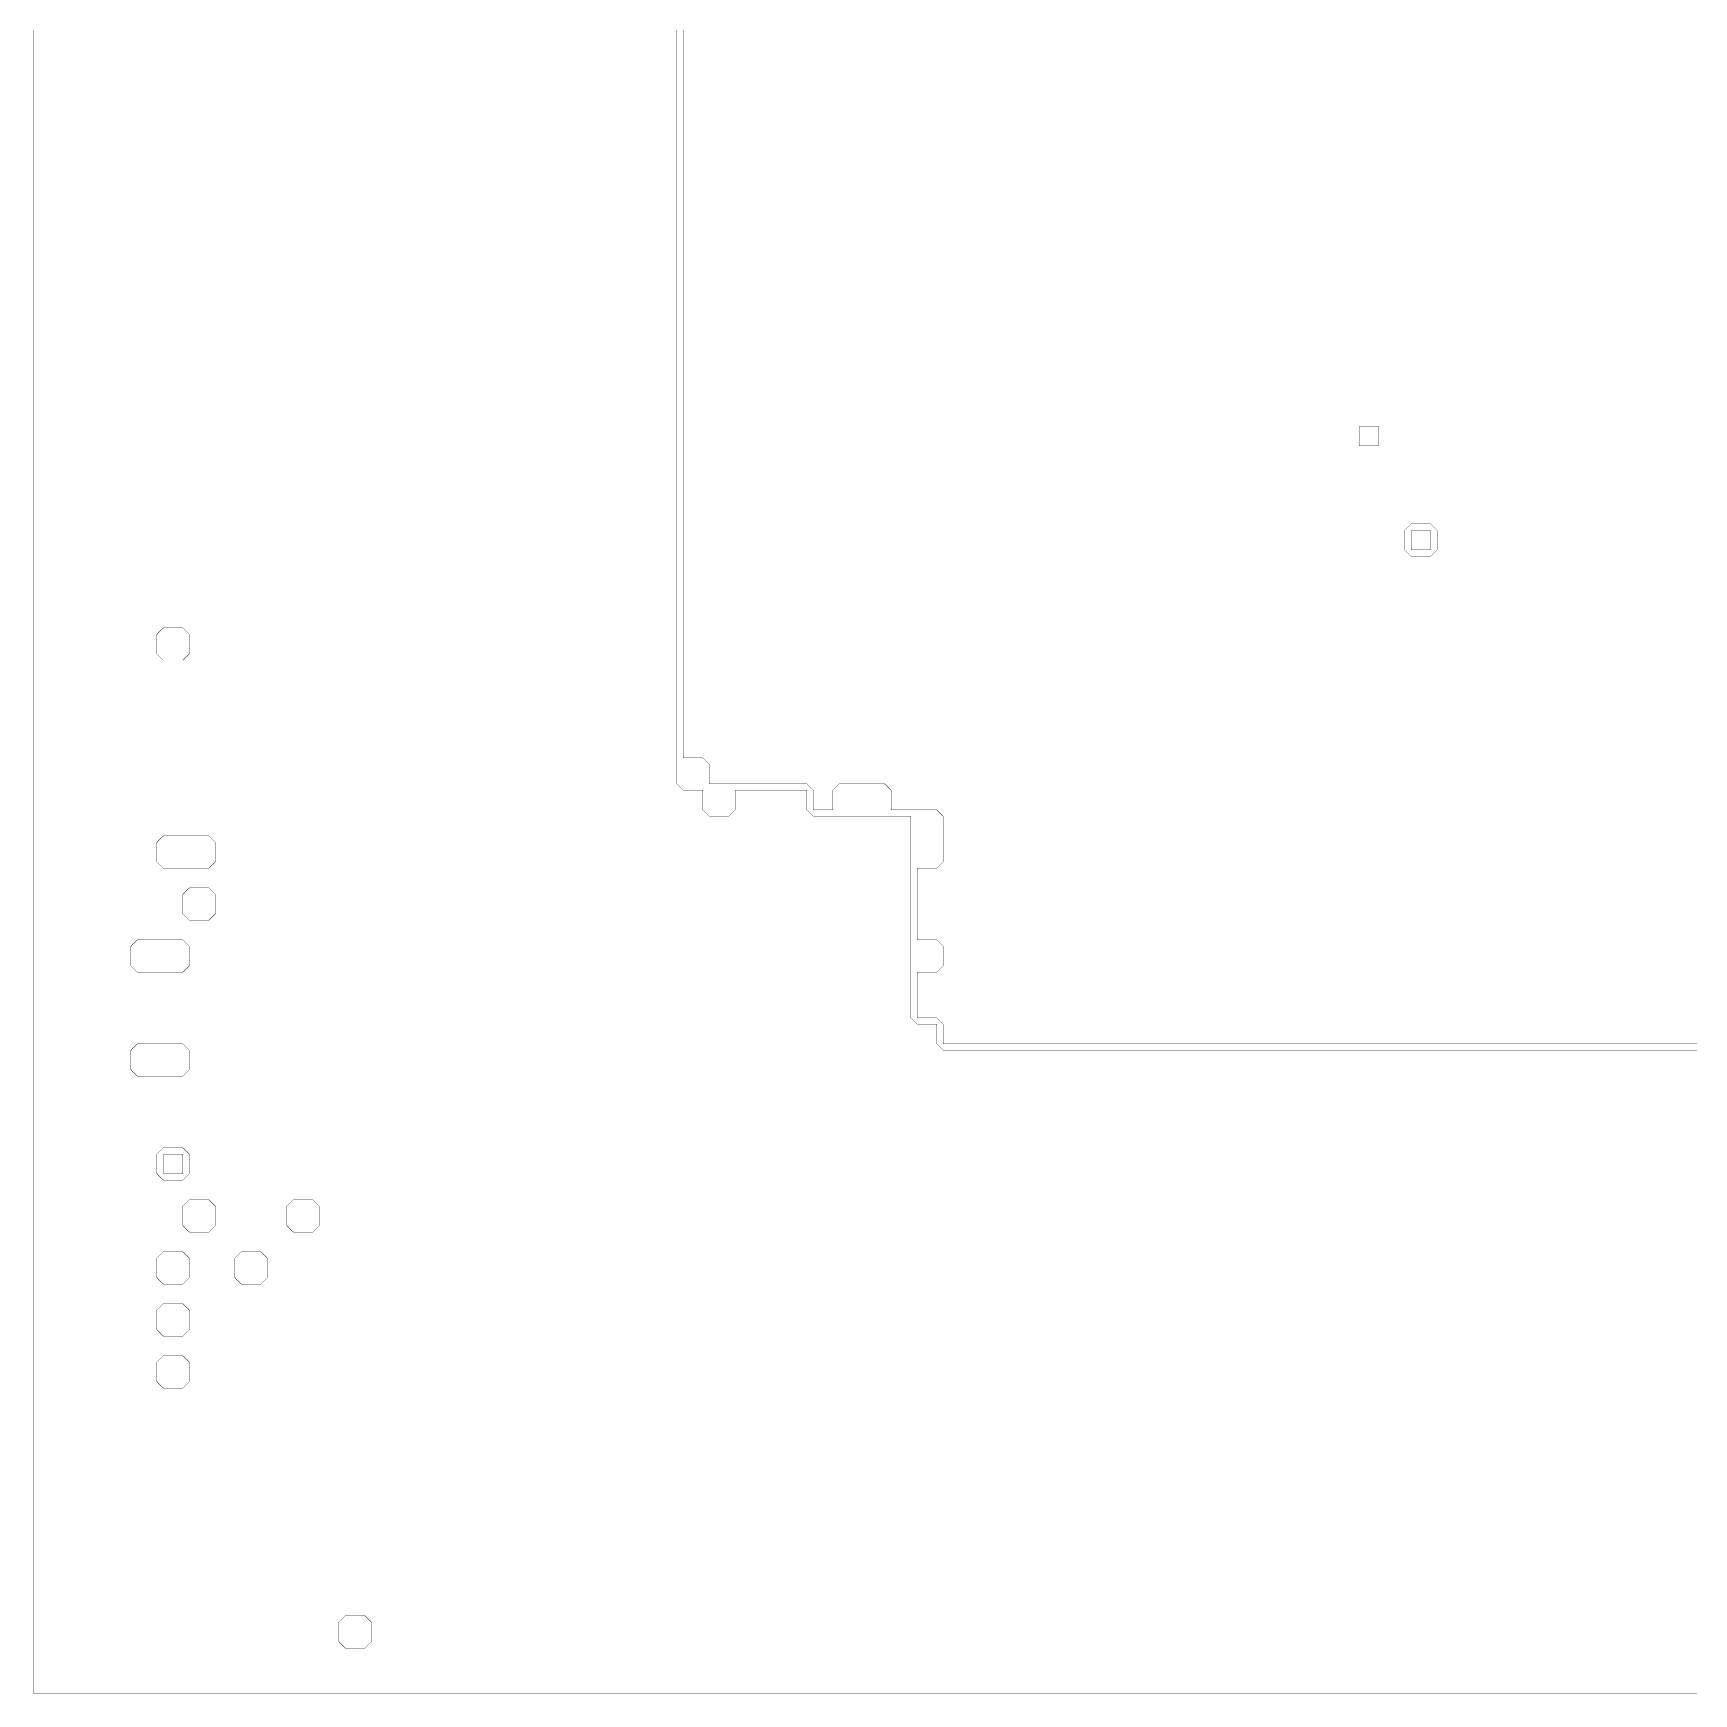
# Model space of a CAD drawing. Header units: metres. Extents: x 0 to 4990, y -4990 to 0.
# Drawn here: x 0 to 2495, y -4990 to -2495 of the extents above; entities that cross this region are included whole.
import ezdxf

# ---------------------------------------------------------------- set-up
doc = ezdxf.new("R2010")
doc.units = ezdxf.units.M
doc.layers.add('conductor', color=1, linetype='Continuous')
doc.layers.add('substrate', color=5, linetype='Continuous')

msp = doc.modelspace()

# ---------------------------------------------------------------- linework, layer by layer
at = {"layer": 'conductor', "const_width": 0.5}
msp.add_lwpolyline([(976.5625, -2490.234375), (976.5625, -2500), (976.5625, -2509.765625), (976.5625, -2519.53125), (976.5625, -2529.296875), (976.5625, -2539.0625), (976.5625, -2548.828125), (976.5625, -2558.59375), (976.5625, -2568.359375), (976.5625, -2578.125), (976.5625, -2587.890625), (976.5625, -2597.65625), (976.5625, -2607.421875), (976.5625, -2617.1875), (976.5625, -2626.953125), (976.5625, -2636.71875), (976.5625, -2646.484375), (976.5625, -2656.25), (976.5625, -2666.015625), (976.5625, -2675.78125), (976.5625, -2685.546875), (976.5625, -2695.3125), (976.5625, -2705.078125), (976.5625, -2714.84375), (976.5625, -2724.609375), (976.5625, -2734.375), (976.5625, -2744.140625), (976.5625, -2753.90625), (976.5625, -2763.671875), (976.5625, -2773.4375), (976.5625, -2783.203125), (976.5625, -2792.96875), (976.5625, -2802.734375), (976.5625, -2812.5), (976.5625, -2822.265625), (976.5625, -2832.03125), (976.5625, -2841.796875), (976.5625, -2851.5625), (976.5625, -2861.328125), (976.5625, -2871.09375), (976.5625, -2880.859375), (976.5625, -2890.625), (976.5625, -2900.390625), (976.5625, -2910.15625), (976.5625, -2919.921875), (976.5625, -2929.6875), (976.5625, -2939.453125), (976.5625, -2949.21875), (976.5625, -2958.984375), (976.5625, -2968.75), (976.5625, -2978.515625), (976.5625, -2988.28125), (976.5625, -2998.046875), (976.5625, -3007.8125), (976.5625, -3017.578125), (976.5625, -3027.34375), (976.5625, -3037.109375), (976.5625, -3046.875), (976.5625, -3056.640625), (976.5625, -3066.40625), (976.5625, -3076.171875), (976.5625, -3085.9375), (976.5625, -3095.703125), (976.5625, -3105.46875), (976.5625, -3115.234375), (976.5625, -3125), (976.5625, -3134.765625), (976.5625, -3144.53125), (976.5625, -3154.296875), (976.5625, -3164.0625), (976.5625, -3173.828125), (976.5625, -3183.59375), (976.5625, -3193.359375), (976.5625, -3203.125), (976.5625, -3212.890625), (976.5625, -3222.65625), (976.5625, -3232.421875), (976.5625, -3242.1875), (976.5625, -3251.953125), (976.5625, -3261.71875), (976.5625, -3271.484375), (976.5625, -3281.25), (976.5625, -3291.015625), (976.5625, -3300.78125), (976.5625, -3310.546875), (976.5625, -3320.3125), (976.5625, -3330.078125), (976.5625, -3339.84375), (976.5625, -3349.609375), (976.5625, -3359.375), (976.5625, -3369.140625), (976.5625, -3378.90625), (976.5625, -3388.671875), (976.5625, -3398.4375), (976.5625, -3408.203125), (976.5625, -3417.96875), (976.5625, -3427.734375), (976.5625, -3437.5), (976.5625, -3447.265625), (976.5625, -3457.03125), (976.5625, -3466.796875), (976.5625, -3476.5625), (976.5625, -3486.328125), (976.5625, -3496.09375), (976.5625, -3505.859375), (976.5625, -3515.625), (976.5625, -3525.390625), (976.5625, -3535.15625), (976.5625, -3544.921875), (976.5625, -3554.6875), (976.5625, -3564.453125), (976.5625, -3574.21875), (976.5625, -3583.984375), (986.328125, -3583.984375), (996.09375, -3583.984375), (1005.859375, -3583.984375), (1015.625, -3593.75), (1015.625, -3603.515625), (1015.625, -3613.28125), (1015.625, -3623.046875), (1025.390625, -3623.046875), (1035.15625, -3623.046875), (1044.921875, -3623.046875), (1054.6875, -3623.046875), (1064.453125, -3623.046875), (1074.21875, -3623.046875), (1083.984375, -3623.046875), (1093.75, -3623.046875), (1103.515625, -3623.046875), (1113.28125, -3623.046875), (1123.046875, -3623.046875), (1132.8125, -3623.046875), (1142.578125, -3623.046875), (1152.34375, -3623.046875), (1162.109375, -3623.046875), (1171.875, -3632.8125), (1171.875, -3642.578125), (1171.875, -3652.34375), (1171.875, -3662.109375), (1181.640625, -3662.109375), (1191.40625, -3662.109375), (1201.171875, -3662.109375), (1201.171875, -3652.34375), (1201.171875, -3642.578125), (1201.171875, -3632.8125), (1210.9375, -3623.046875), (1220.703125, -3623.046875), (1230.46875, -3623.046875), (1240.234375, -3623.046875), (1250, -3623.046875), (1259.765625, -3623.046875), (1269.53125, -3623.046875), (1279.296875, -3623.046875), (1289.0625, -3632.8125), (1289.0625, -3642.578125), (1289.0625, -3652.34375), (1289.0625, -3662.109375), (1298.828125, -3662.109375), (1308.59375, -3662.109375), (1318.359375, -3662.109375), (1328.125, -3662.109375), (1337.890625, -3662.109375), (1347.65625, -3662.109375), (1357.421875, -3662.109375), (1367.1875, -3671.875), (1367.1875, -3681.640625), (1367.1875, -3691.40625), (1367.1875, -3701.171875), (1367.1875, -3710.9375), (1367.1875, -3720.703125), (1367.1875, -3730.46875), (1367.1875, -3740.234375), (1357.421875, -3750), (1347.65625, -3750), (1337.890625, -3750), (1328.125, -3750), (1328.125, -3759.765625), (1328.125, -3769.53125), (1328.125, -3779.296875), (1328.125, -3789.0625), (1328.125, -3798.828125), (1328.125, -3808.59375), (1328.125, -3818.359375), (1328.125, -3828.125), (1328.125, -3837.890625), (1328.125, -3847.65625), (1328.125, -3857.421875), (1337.890625, -3857.421875), (1347.65625, -3857.421875), (1357.421875, -3857.421875), (1367.1875, -3867.1875), (1367.1875, -3876.953125), (1367.1875, -3886.71875), (1367.1875, -3896.484375), (1357.421875, -3906.25), (1347.65625, -3906.25), (1337.890625, -3906.25), (1328.125, -3906.25), (1328.125, -3916.015625), (1328.125, -3925.78125), (1328.125, -3935.546875), (1328.125, -3945.3125), (1328.125, -3955.078125), (1328.125, -3964.84375), (1328.125, -3974.609375), (1337.890625, -3974.609375), (1347.65625, -3974.609375), (1357.421875, -3974.609375), (1367.1875, -3984.375), (1367.1875, -3994.140625), (1367.1875, -4003.90625), (1367.1875, -4013.671875), (1376.953125, -4013.671875), (1386.71875, -4013.671875), (1396.484375, -4013.671875), (1406.25, -4013.671875), (1416.015625, -4013.671875), (1425.78125, -4013.671875), (1435.546875, -4013.671875), (1445.3125, -4013.671875), (1455.078125, -4013.671875), (1464.84375, -4013.671875), (1474.609375, -4013.671875), (1484.375, -4013.671875), (1494.140625, -4013.671875), (1503.90625, -4013.671875), (1513.671875, -4013.671875), (1523.4375, -4013.671875), (1533.203125, -4013.671875), (1542.96875, -4013.671875), (1552.734375, -4013.671875), (1562.5, -4013.671875), (1572.265625, -4013.671875), (1582.03125, -4013.671875), (1591.796875, -4013.671875), (1601.5625, -4013.671875), (1611.328125, -4013.671875), (1621.09375, -4013.671875), (1630.859375, -4013.671875), (1640.625, -4013.671875), (1650.390625, -4013.671875), (1660.15625, -4013.671875), (1669.921875, -4013.671875), (1679.6875, -4013.671875), (1689.453125, -4013.671875), (1699.21875, -4013.671875), (1708.984375, -4013.671875), (1718.75, -4013.671875), (1728.515625, -4013.671875), (1738.28125, -4013.671875), (1748.046875, -4013.671875), (1757.8125, -4013.671875), (1767.578125, -4013.671875), (1777.34375, -4013.671875), (1787.109375, -4013.671875), (1796.875, -4013.671875), (1806.640625, -4013.671875), (1816.40625, -4013.671875), (1826.171875, -4013.671875), (1835.9375, -4013.671875), (1845.703125, -4013.671875), (1855.46875, -4013.671875), (1865.234375, -4013.671875), (1875, -4013.671875), (1884.765625, -4013.671875), (1894.53125, -4013.671875), (1904.296875, -4013.671875), (1914.0625, -4013.671875), (1923.828125, -4013.671875), (1933.59375, -4013.671875), (1943.359375, -4013.671875), (1953.125, -4013.671875), (1962.890625, -4013.671875), (1972.65625, -4013.671875), (1982.421875, -4013.671875), (1992.1875, -4013.671875), (2001.953125, -4013.671875), (2011.71875, -4013.671875), (2021.484375, -4013.671875), (2031.25, -4013.671875), (2041.015625, -4013.671875), (2050.78125, -4013.671875), (2060.546875, -4013.671875), (2070.3125, -4013.671875), (2080.078125, -4013.671875), (2089.84375, -4013.671875), (2099.609375, -4013.671875), (2109.375, -4013.671875), (2119.140625, -4013.671875), (2128.90625, -4013.671875), (2138.671875, -4013.671875), (2148.4375, -4013.671875), (2158.203125, -4013.671875), (2167.96875, -4013.671875), (2177.734375, -4013.671875), (2187.5, -4013.671875), (2197.265625, -4013.671875), (2207.03125, -4013.671875), (2216.796875, -4013.671875), (2226.5625, -4013.671875), (2236.328125, -4013.671875), (2246.09375, -4013.671875), (2255.859375, -4013.671875), (2265.625, -4013.671875), (2275.390625, -4013.671875), (2285.15625, -4013.671875), (2294.921875, -4013.671875), (2304.6875, -4013.671875), (2314.453125, -4013.671875), (2324.21875, -4013.671875), (2333.984375, -4013.671875), (2343.75, -4013.671875), (2353.515625, -4013.671875), (2363.28125, -4013.671875), (2373.046875, -4013.671875), (2382.8125, -4013.671875), (2392.578125, -4013.671875), (2402.34375, -4013.671875), (2412.109375, -4013.671875), (2421.875, -4013.671875), (2431.640625, -4013.671875), (2441.40625, -4013.671875), (2451.171875, -4013.671875), (2460.9375, -4013.671875), (2470.703125, -4013.671875), (2480.46875, -4013.671875), (2490.234375, -4013.671875), (2500, -4013.671875)], dxfattribs=at)
for points in [[(2060.546875, -3242.1875), (2070.3125, -3232.421875), (2080.078125, -3232.421875), (2089.84375, -3232.421875), (2099.609375, -3232.421875), (2109.375, -3242.1875), (2109.375, -3251.953125), (2109.375, -3261.71875), (2109.375, -3271.484375), (2099.609375, -3281.25), (2089.84375, -3281.25), (2080.078125, -3281.25), (2070.3125, -3281.25), (2060.546875, -3271.484375), (2060.546875, -3261.71875), (2060.546875, -3251.953125)], [(195.3125, -4179.6875), (195.3125, -4189.453125), (195.3125, -4199.21875), (195.3125, -4208.984375), (205.078125, -4208.984375), (214.84375, -4208.984375), (224.609375, -4208.984375), (224.609375, -4199.21875), (224.609375, -4189.453125), (224.609375, -4179.6875), (214.84375, -4179.6875), (205.078125, -4179.6875)]]:
    msp.add_lwpolyline(points, close=True, dxfattribs=at)
at = {"layer": 'substrate', "const_width": 0.5}
for points in [[(0, -2490.234375), (0, -2500), (0, -2509.765625), (0, -2519.53125), (0, -2529.296875), (0, -2539.0625), (0, -2548.828125), (0, -2558.59375), (0, -2568.359375), (0, -2578.125), (0, -2587.890625), (0, -2597.65625), (0, -2607.421875), (0, -2617.1875), (0, -2626.953125), (0, -2636.71875), (0, -2646.484375), (0, -2656.25), (0, -2666.015625), (0, -2675.78125), (0, -2685.546875), (0, -2695.3125), (0, -2705.078125), (0, -2714.84375), (0, -2724.609375), (0, -2734.375), (0, -2744.140625), (0, -2753.90625), (0, -2763.671875), (0, -2773.4375), (0, -2783.203125), (0, -2792.96875), (0, -2802.734375), (0, -2812.5), (0, -2822.265625), (0, -2832.03125), (0, -2841.796875), (0, -2851.5625), (0, -2861.328125), (0, -2871.09375), (0, -2880.859375), (0, -2890.625), (0, -2900.390625), (0, -2910.15625), (0, -2919.921875), (0, -2929.6875), (0, -2939.453125), (0, -2949.21875), (0, -2958.984375), (0, -2968.75), (0, -2978.515625), (0, -2988.28125), (0, -2998.046875), (0, -3007.8125), (0, -3017.578125), (0, -3027.34375), (0, -3037.109375), (0, -3046.875), (0, -3056.640625), (0, -3066.40625), (0, -3076.171875), (0, -3085.9375), (0, -3095.703125), (0, -3105.46875), (0, -3115.234375), (0, -3125), (0, -3134.765625), (0, -3144.53125), (0, -3154.296875), (0, -3164.0625), (0, -3173.828125), (0, -3183.59375), (0, -3193.359375), (0, -3203.125), (0, -3212.890625), (0, -3222.65625), (0, -3232.421875), (0, -3242.1875), (0, -3251.953125), (0, -3261.71875), (0, -3271.484375), (0, -3281.25), (0, -3291.015625), (0, -3300.78125), (0, -3310.546875), (0, -3320.3125), (0, -3330.078125), (0, -3339.84375), (0, -3349.609375), (0, -3359.375), (0, -3369.140625), (0, -3378.90625), (0, -3388.671875), (0, -3398.4375), (0, -3408.203125), (0, -3417.96875), (0, -3427.734375), (0, -3437.5), (0, -3447.265625), (0, -3457.03125), (0, -3466.796875), (0, -3476.5625), (0, -3486.328125), (0, -3496.09375), (0, -3505.859375), (0, -3515.625), (0, -3525.390625), (0, -3535.15625), (0, -3544.921875), (0, -3554.6875), (0, -3564.453125), (0, -3574.21875), (0, -3583.984375), (0, -3593.75), (0, -3603.515625), (0, -3613.28125), (0, -3623.046875), (0, -3632.8125), (0, -3642.578125), (0, -3652.34375), (0, -3662.109375), (0, -3671.875), (0, -3681.640625), (0, -3691.40625), (0, -3701.171875), (0, -3710.9375), (0, -3720.703125), (0, -3730.46875), (0, -3740.234375), (0, -3750), (0, -3759.765625), (0, -3769.53125), (0, -3779.296875), (0, -3789.0625), (0, -3798.828125), (0, -3808.59375), (0, -3818.359375), (0, -3828.125), (0, -3837.890625), (0, -3847.65625), (0, -3857.421875), (0, -3867.1875), (0, -3876.953125), (0, -3886.71875), (0, -3896.484375), (0, -3906.25), (0, -3916.015625), (0, -3925.78125), (0, -3935.546875), (0, -3945.3125), (0, -3955.078125), (0, -3964.84375), (0, -3974.609375), (0, -3984.375), (0, -3994.140625), (0, -4003.90625), (0, -4013.671875), (0, -4023.4375), (0, -4033.203125), (0, -4042.96875), (0, -4052.734375), (0, -4062.5), (0, -4072.265625), (0, -4082.03125), (0, -4091.796875), (0, -4101.5625), (0, -4111.328125), (0, -4121.09375), (0, -4130.859375), (0, -4140.625), (0, -4150.390625), (0, -4160.15625), (0, -4169.921875), (0, -4179.6875), (0, -4189.453125), (0, -4199.21875), (0, -4208.984375), (0, -4218.75), (0, -4228.515625), (0, -4238.28125), (0, -4248.046875), (0, -4257.8125), (0, -4267.578125), (0, -4277.34375), (0, -4287.109375), (0, -4296.875), (0, -4306.640625), (0, -4316.40625), (0, -4326.171875), (0, -4335.9375), (0, -4345.703125), (0, -4355.46875), (0, -4365.234375), (0, -4375), (0, -4384.765625), (0, -4394.53125), (0, -4404.296875), (0, -4414.0625), (0, -4423.828125), (0, -4433.59375), (0, -4443.359375), (0, -4453.125), (0, -4462.890625), (0, -4472.65625), (0, -4482.421875), (0, -4492.1875), (0, -4501.953125), (0, -4511.71875), (0, -4521.484375), (0, -4531.25), (0, -4541.015625), (0, -4550.78125), (0, -4560.546875), (0, -4570.3125), (0, -4580.078125), (0, -4589.84375), (0, -4599.609375), (0, -4609.375), (0, -4619.140625), (0, -4628.90625), (0, -4638.671875), (0, -4648.4375), (0, -4658.203125), (0, -4667.96875), (0, -4677.734375), (0, -4687.5), (0, -4697.265625), (0, -4707.03125), (0, -4716.796875), (0, -4726.5625), (0, -4736.328125), (0, -4746.09375), (0, -4755.859375), (0, -4765.625), (0, -4775.390625), (0, -4785.15625), (0, -4794.921875), (0, -4804.6875), (0, -4814.453125), (0, -4824.21875), (0, -4833.984375), (0, -4843.75), (0, -4853.515625), (0, -4863.28125), (0, -4873.046875), (0, -4882.8125), (0, -4892.578125), (0, -4902.34375), (0, -4912.109375), (0, -4921.875), (0, -4931.640625), (0, -4941.40625), (0, -4951.171875), (0, -4960.9375), (0, -4970.703125), (0, -4980.46875), (0, -4990.234375), (9.765625, -4990.234375), (19.53125, -4990.234375), (29.296875, -4990.234375), (39.0625, -4990.234375), (48.828125, -4990.234375), (58.59375, -4990.234375), (68.359375, -4990.234375), (78.125, -4990.234375), (87.890625, -4990.234375), (97.65625, -4990.234375), (107.421875, -4990.234375), (117.1875, -4990.234375), (126.953125, -4990.234375), (136.71875, -4990.234375), (146.484375, -4990.234375), (156.25, -4990.234375), (166.015625, -4990.234375), (175.78125, -4990.234375), (185.546875, -4990.234375), (195.3125, -4990.234375), (205.078125, -4990.234375), (214.84375, -4990.234375), (224.609375, -4990.234375), (234.375, -4990.234375), (244.140625, -4990.234375), (253.90625, -4990.234375), (263.671875, -4990.234375), (273.4375, -4990.234375), (283.203125, -4990.234375), (292.96875, -4990.234375), (302.734375, -4990.234375), (312.5, -4990.234375), (322.265625, -4990.234375), (332.03125, -4990.234375), (341.796875, -4990.234375), (351.5625, -4990.234375), (361.328125, -4990.234375), (371.09375, -4990.234375), (380.859375, -4990.234375), (390.625, -4990.234375), (400.390625, -4990.234375), (410.15625, -4990.234375), (419.921875, -4990.234375), (429.6875, -4990.234375), (439.453125, -4990.234375), (449.21875, -4990.234375), (458.984375, -4990.234375), (468.75, -4990.234375), (478.515625, -4990.234375), (488.28125, -4990.234375), (498.046875, -4990.234375), (507.8125, -4990.234375), (517.578125, -4990.234375), (527.34375, -4990.234375), (537.109375, -4990.234375), (546.875, -4990.234375), (556.640625, -4990.234375), (566.40625, -4990.234375), (576.171875, -4990.234375), (585.9375, -4990.234375), (595.703125, -4990.234375), (605.46875, -4990.234375), (615.234375, -4990.234375), (625, -4990.234375), (634.765625, -4990.234375), (644.53125, -4990.234375), (654.296875, -4990.234375), (664.0625, -4990.234375), (673.828125, -4990.234375), (683.59375, -4990.234375), (693.359375, -4990.234375), (703.125, -4990.234375), (712.890625, -4990.234375), (722.65625, -4990.234375), (732.421875, -4990.234375), (742.1875, -4990.234375), (751.953125, -4990.234375), (761.71875, -4990.234375), (771.484375, -4990.234375), (781.25, -4990.234375), (791.015625, -4990.234375), (800.78125, -4990.234375), (810.546875, -4990.234375), (820.3125, -4990.234375), (830.078125, -4990.234375), (839.84375, -4990.234375), (849.609375, -4990.234375), (859.375, -4990.234375), (869.140625, -4990.234375), (878.90625, -4990.234375), (888.671875, -4990.234375), (898.4375, -4990.234375), (908.203125, -4990.234375), (917.96875, -4990.234375), (927.734375, -4990.234375), (937.5, -4990.234375), (947.265625, -4990.234375), (957.03125, -4990.234375), (966.796875, -4990.234375), (976.5625, -4990.234375), (986.328125, -4990.234375), (996.09375, -4990.234375), (1005.859375, -4990.234375), (1015.625, -4990.234375), (1025.390625, -4990.234375), (1035.15625, -4990.234375), (1044.921875, -4990.234375), (1054.6875, -4990.234375), (1064.453125, -4990.234375), (1074.21875, -4990.234375), (1083.984375, -4990.234375), (1093.75, -4990.234375), (1103.515625, -4990.234375), (1113.28125, -4990.234375), (1123.046875, -4990.234375), (1132.8125, -4990.234375), (1142.578125, -4990.234375), (1152.34375, -4990.234375), (1162.109375, -4990.234375), (1171.875, -4990.234375), (1181.640625, -4990.234375), (1191.40625, -4990.234375), (1201.171875, -4990.234375), (1210.9375, -4990.234375), (1220.703125, -4990.234375), (1230.46875, -4990.234375), (1240.234375, -4990.234375), (1250, -4990.234375), (1259.765625, -4990.234375), (1269.53125, -4990.234375), (1279.296875, -4990.234375), (1289.0625, -4990.234375), (1298.828125, -4990.234375), (1308.59375, -4990.234375), (1318.359375, -4990.234375), (1328.125, -4990.234375), (1337.890625, -4990.234375), (1347.65625, -4990.234375), (1357.421875, -4990.234375), (1367.1875, -4990.234375), (1376.953125, -4990.234375), (1386.71875, -4990.234375), (1396.484375, -4990.234375), (1406.25, -4990.234375), (1416.015625, -4990.234375), (1425.78125, -4990.234375), (1435.546875, -4990.234375), (1445.3125, -4990.234375), (1455.078125, -4990.234375), (1464.84375, -4990.234375), (1474.609375, -4990.234375), (1484.375, -4990.234375), (1494.140625, -4990.234375), (1503.90625, -4990.234375), (1513.671875, -4990.234375), (1523.4375, -4990.234375), (1533.203125, -4990.234375), (1542.96875, -4990.234375), (1552.734375, -4990.234375), (1562.5, -4990.234375), (1572.265625, -4990.234375), (1582.03125, -4990.234375), (1591.796875, -4990.234375), (1601.5625, -4990.234375), (1611.328125, -4990.234375), (1621.09375, -4990.234375), (1630.859375, -4990.234375), (1640.625, -4990.234375), (1650.390625, -4990.234375), (1660.15625, -4990.234375), (1669.921875, -4990.234375), (1679.6875, -4990.234375), (1689.453125, -4990.234375), (1699.21875, -4990.234375), (1708.984375, -4990.234375), (1718.75, -4990.234375), (1728.515625, -4990.234375), (1738.28125, -4990.234375), (1748.046875, -4990.234375), (1757.8125, -4990.234375), (1767.578125, -4990.234375), (1777.34375, -4990.234375), (1787.109375, -4990.234375), (1796.875, -4990.234375), (1806.640625, -4990.234375), (1816.40625, -4990.234375), (1826.171875, -4990.234375), (1835.9375, -4990.234375), (1845.703125, -4990.234375), (1855.46875, -4990.234375), (1865.234375, -4990.234375), (1875, -4990.234375), (1884.765625, -4990.234375), (1894.53125, -4990.234375), (1904.296875, -4990.234375), (1914.0625, -4990.234375), (1923.828125, -4990.234375), (1933.59375, -4990.234375), (1943.359375, -4990.234375), (1953.125, -4990.234375), (1962.890625, -4990.234375), (1972.65625, -4990.234375), (1982.421875, -4990.234375), (1992.1875, -4990.234375), (2001.953125, -4990.234375), (2011.71875, -4990.234375), (2021.484375, -4990.234375), (2031.25, -4990.234375), (2041.015625, -4990.234375), (2050.78125, -4990.234375), (2060.546875, -4990.234375), (2070.3125, -4990.234375), (2080.078125, -4990.234375), (2089.84375, -4990.234375), (2099.609375, -4990.234375), (2109.375, -4990.234375), (2119.140625, -4990.234375), (2128.90625, -4990.234375), (2138.671875, -4990.234375), (2148.4375, -4990.234375), (2158.203125, -4990.234375), (2167.96875, -4990.234375), (2177.734375, -4990.234375), (2187.5, -4990.234375), (2197.265625, -4990.234375), (2207.03125, -4990.234375), (2216.796875, -4990.234375), (2226.5625, -4990.234375), (2236.328125, -4990.234375), (2246.09375, -4990.234375), (2255.859375, -4990.234375), (2265.625, -4990.234375), (2275.390625, -4990.234375), (2285.15625, -4990.234375), (2294.921875, -4990.234375), (2304.6875, -4990.234375), (2314.453125, -4990.234375), (2324.21875, -4990.234375), (2333.984375, -4990.234375), (2343.75, -4990.234375), (2353.515625, -4990.234375), (2363.28125, -4990.234375), (2373.046875, -4990.234375), (2382.8125, -4990.234375), (2392.578125, -4990.234375), (2402.34375, -4990.234375), (2412.109375, -4990.234375), (2421.875, -4990.234375), (2431.640625, -4990.234375), (2441.40625, -4990.234375), (2451.171875, -4990.234375), (2460.9375, -4990.234375), (2470.703125, -4990.234375), (2480.46875, -4990.234375), (2490.234375, -4990.234375), (2500, -4990.234375)], [(2500, -4023.4375), (2490.234375, -4023.4375), (2480.46875, -4023.4375), (2470.703125, -4023.4375), (2460.9375, -4023.4375), (2451.171875, -4023.4375), (2441.40625, -4023.4375), (2431.640625, -4023.4375), (2421.875, -4023.4375), (2412.109375, -4023.4375), (2402.34375, -4023.4375), (2392.578125, -4023.4375), (2382.8125, -4023.4375), (2373.046875, -4023.4375), (2363.28125, -4023.4375), (2353.515625, -4023.4375), (2343.75, -4023.4375), (2333.984375, -4023.4375), (2324.21875, -4023.4375), (2314.453125, -4023.4375), (2304.6875, -4023.4375), (2294.921875, -4023.4375), (2285.15625, -4023.4375), (2275.390625, -4023.4375), (2265.625, -4023.4375), (2255.859375, -4023.4375), (2246.09375, -4023.4375), (2236.328125, -4023.4375), (2226.5625, -4023.4375), (2216.796875, -4023.4375), (2207.03125, -4023.4375), (2197.265625, -4023.4375), (2187.5, -4023.4375), (2177.734375, -4023.4375), (2167.96875, -4023.4375), (2158.203125, -4023.4375), (2148.4375, -4023.4375), (2138.671875, -4023.4375), (2128.90625, -4023.4375), (2119.140625, -4023.4375), (2109.375, -4023.4375), (2099.609375, -4023.4375), (2089.84375, -4023.4375), (2080.078125, -4023.4375), (2070.3125, -4023.4375), (2060.546875, -4023.4375), (2050.78125, -4023.4375), (2041.015625, -4023.4375), (2031.25, -4023.4375), (2021.484375, -4023.4375), (2011.71875, -4023.4375), (2001.953125, -4023.4375), (1992.1875, -4023.4375), (1982.421875, -4023.4375), (1972.65625, -4023.4375), (1962.890625, -4023.4375), (1953.125, -4023.4375), (1943.359375, -4023.4375), (1933.59375, -4023.4375), (1923.828125, -4023.4375), (1914.0625, -4023.4375), (1904.296875, -4023.4375), (1894.53125, -4023.4375), (1884.765625, -4023.4375), (1875, -4023.4375), (1865.234375, -4023.4375), (1855.46875, -4023.4375), (1845.703125, -4023.4375), (1835.9375, -4023.4375), (1826.171875, -4023.4375), (1816.40625, -4023.4375), (1806.640625, -4023.4375), (1796.875, -4023.4375), (1787.109375, -4023.4375), (1777.34375, -4023.4375), (1767.578125, -4023.4375), (1757.8125, -4023.4375), (1748.046875, -4023.4375), (1738.28125, -4023.4375), (1728.515625, -4023.4375), (1718.75, -4023.4375), (1708.984375, -4023.4375), (1699.21875, -4023.4375), (1689.453125, -4023.4375), (1679.6875, -4023.4375), (1669.921875, -4023.4375), (1660.15625, -4023.4375), (1650.390625, -4023.4375), (1640.625, -4023.4375), (1630.859375, -4023.4375), (1621.09375, -4023.4375), (1611.328125, -4023.4375), (1601.5625, -4023.4375), (1591.796875, -4023.4375), (1582.03125, -4023.4375), (1572.265625, -4023.4375), (1562.5, -4023.4375), (1552.734375, -4023.4375), (1542.96875, -4023.4375), (1533.203125, -4023.4375), (1523.4375, -4023.4375), (1513.671875, -4023.4375), (1503.90625, -4023.4375), (1494.140625, -4023.4375), (1484.375, -4023.4375), (1474.609375, -4023.4375), (1464.84375, -4023.4375), (1455.078125, -4023.4375), (1445.3125, -4023.4375), (1435.546875, -4023.4375), (1425.78125, -4023.4375), (1416.015625, -4023.4375), (1406.25, -4023.4375), (1396.484375, -4023.4375), (1386.71875, -4023.4375), (1376.953125, -4023.4375), (1367.1875, -4023.4375), (1357.421875, -4013.671875), (1357.421875, -4003.90625), (1357.421875, -3994.140625), (1357.421875, -3984.375), (1347.65625, -3984.375), (1337.890625, -3984.375), (1328.125, -3984.375), (1318.359375, -3974.609375), (1318.359375, -3964.84375), (1318.359375, -3955.078125), (1318.359375, -3945.3125), (1318.359375, -3935.546875), (1318.359375, -3925.78125), (1318.359375, -3916.015625), (1318.359375, -3906.25), (1318.359375, -3896.484375), (1318.359375, -3886.71875), (1318.359375, -3876.953125), (1318.359375, -3867.1875), (1318.359375, -3857.421875), (1318.359375, -3847.65625), (1318.359375, -3837.890625), (1318.359375, -3828.125), (1318.359375, -3818.359375), (1318.359375, -3808.59375), (1318.359375, -3798.828125), (1318.359375, -3789.0625), (1318.359375, -3779.296875), (1318.359375, -3769.53125), (1318.359375, -3759.765625), (1318.359375, -3750), (1318.359375, -3740.234375), (1318.359375, -3730.46875), (1318.359375, -3720.703125), (1318.359375, -3710.9375), (1318.359375, -3701.171875), (1318.359375, -3691.40625), (1318.359375, -3681.640625), (1318.359375, -3671.875), (1308.59375, -3671.875), (1298.828125, -3671.875), (1289.0625, -3671.875), (1279.296875, -3671.875), (1269.53125, -3671.875), (1259.765625, -3671.875), (1250, -3671.875), (1240.234375, -3671.875), (1230.46875, -3671.875), (1220.703125, -3671.875), (1210.9375, -3671.875), (1201.171875, -3671.875), (1191.40625, -3671.875), (1181.640625, -3671.875), (1171.875, -3671.875), (1162.109375, -3662.109375), (1162.109375, -3652.34375), (1162.109375, -3642.578125), (1162.109375, -3632.8125), (1152.34375, -3632.8125), (1142.578125, -3632.8125), (1132.8125, -3632.8125), (1123.046875, -3632.8125), (1113.28125, -3632.8125), (1103.515625, -3632.8125), (1093.75, -3632.8125), (1083.984375, -3632.8125), (1074.21875, -3632.8125), (1064.453125, -3632.8125), (1054.6875, -3632.8125), (1054.6875, -3642.578125), (1054.6875, -3652.34375), (1054.6875, -3662.109375), (1044.921875, -3671.875), (1035.15625, -3671.875), (1025.390625, -3671.875), (1015.625, -3671.875), (1005.859375, -3662.109375), (1005.859375, -3652.34375), (1005.859375, -3642.578125), (1005.859375, -3632.8125), (996.09375, -3632.8125), (986.328125, -3632.8125), (976.5625, -3632.8125), (966.796875, -3623.046875), (966.796875, -3613.28125), (966.796875, -3603.515625), (966.796875, -3593.75), (966.796875, -3583.984375), (966.796875, -3574.21875), (966.796875, -3564.453125), (966.796875, -3554.6875), (966.796875, -3544.921875), (966.796875, -3535.15625), (966.796875, -3525.390625), (966.796875, -3515.625), (966.796875, -3505.859375), (966.796875, -3496.09375), (966.796875, -3486.328125), (966.796875, -3476.5625), (966.796875, -3466.796875), (966.796875, -3457.03125), (966.796875, -3447.265625), (966.796875, -3437.5), (966.796875, -3427.734375), (966.796875, -3417.96875), (966.796875, -3408.203125), (966.796875, -3398.4375), (966.796875, -3388.671875), (966.796875, -3378.90625), (966.796875, -3369.140625), (966.796875, -3359.375), (966.796875, -3349.609375), (966.796875, -3339.84375), (966.796875, -3330.078125), (966.796875, -3320.3125), (966.796875, -3310.546875), (966.796875, -3300.78125), (966.796875, -3291.015625), (966.796875, -3281.25), (966.796875, -3271.484375), (966.796875, -3261.71875), (966.796875, -3251.953125), (966.796875, -3242.1875), (966.796875, -3232.421875), (966.796875, -3222.65625), (966.796875, -3212.890625), (966.796875, -3203.125), (966.796875, -3193.359375), (966.796875, -3183.59375), (966.796875, -3173.828125), (966.796875, -3164.0625), (966.796875, -3154.296875), (966.796875, -3144.53125), (966.796875, -3134.765625), (966.796875, -3125), (966.796875, -3115.234375), (966.796875, -3105.46875), (966.796875, -3095.703125), (966.796875, -3085.9375), (966.796875, -3076.171875), (966.796875, -3066.40625), (966.796875, -3056.640625), (966.796875, -3046.875), (966.796875, -3037.109375), (966.796875, -3027.34375), (966.796875, -3017.578125), (966.796875, -3007.8125), (966.796875, -2998.046875), (966.796875, -2988.28125), (966.796875, -2978.515625), (966.796875, -2968.75), (966.796875, -2958.984375), (966.796875, -2949.21875), (966.796875, -2939.453125), (966.796875, -2929.6875), (966.796875, -2919.921875), (966.796875, -2910.15625), (966.796875, -2900.390625), (966.796875, -2890.625), (966.796875, -2880.859375), (966.796875, -2871.09375), (966.796875, -2861.328125), (966.796875, -2851.5625), (966.796875, -2841.796875), (966.796875, -2832.03125), (966.796875, -2822.265625), (966.796875, -2812.5), (966.796875, -2802.734375), (966.796875, -2792.96875), (966.796875, -2783.203125), (966.796875, -2773.4375), (966.796875, -2763.671875), (966.796875, -2753.90625), (966.796875, -2744.140625), (966.796875, -2734.375), (966.796875, -2724.609375), (966.796875, -2714.84375), (966.796875, -2705.078125), (966.796875, -2695.3125), (966.796875, -2685.546875), (966.796875, -2675.78125), (966.796875, -2666.015625), (966.796875, -2656.25), (966.796875, -2646.484375), (966.796875, -2636.71875), (966.796875, -2626.953125), (966.796875, -2617.1875), (966.796875, -2607.421875), (966.796875, -2597.65625), (966.796875, -2587.890625), (966.796875, -2578.125), (966.796875, -2568.359375), (966.796875, -2558.59375), (966.796875, -2548.828125), (966.796875, -2539.0625), (966.796875, -2529.296875), (966.796875, -2519.53125), (966.796875, -2509.765625), (966.796875, -2500), (966.796875, -2490.234375)]]:
    msp.add_lwpolyline(points, dxfattribs=at)
for points in [[(1992.1875, -3085.9375), (1992.1875, -3095.703125), (1992.1875, -3105.46875), (1992.1875, -3115.234375), (2001.953125, -3115.234375), (2011.71875, -3115.234375), (2021.484375, -3115.234375), (2021.484375, -3105.46875), (2021.484375, -3095.703125), (2021.484375, -3085.9375), (2011.71875, -3085.9375), (2001.953125, -3085.9375)], [(2070.3125, -3242.1875), (2070.3125, -3251.953125), (2070.3125, -3261.71875), (2070.3125, -3271.484375), (2080.078125, -3271.484375), (2089.84375, -3271.484375), (2099.609375, -3271.484375), (2099.609375, -3261.71875), (2099.609375, -3251.953125), (2099.609375, -3242.1875), (2089.84375, -3242.1875), (2080.078125, -3242.1875)], [(185.546875, -3398.4375), (195.3125, -3388.671875), (205.078125, -3388.671875), (214.84375, -3388.671875), (224.609375, -3388.671875), (234.375, -3398.4375), (234.375, -3408.203125), (234.375, -3417.96875), (234.375, -3427.734375), (224.609375, -3437.5), (214.84375, -3437.5), (205.078125, -3437.5), (195.3125, -3437.5), (185.546875, -3427.734375), (185.546875, -3417.96875), (185.546875, -3408.203125)], [(185.546875, -3710.9375), (195.3125, -3701.171875), (205.078125, -3701.171875), (214.84375, -3701.171875), (224.609375, -3701.171875), (234.375, -3701.171875), (244.140625, -3701.171875), (253.90625, -3701.171875), (263.671875, -3701.171875), (273.4375, -3710.9375), (273.4375, -3720.703125), (273.4375, -3730.46875), (273.4375, -3740.234375), (263.671875, -3750), (253.90625, -3750), (244.140625, -3750), (234.375, -3750), (224.609375, -3750), (214.84375, -3750), (205.078125, -3750), (195.3125, -3750), (185.546875, -3740.234375), (185.546875, -3730.46875), (185.546875, -3720.703125)], [(224.609375, -3789.0625), (234.375, -3779.296875), (244.140625, -3779.296875), (253.90625, -3779.296875), (263.671875, -3779.296875), (273.4375, -3789.0625), (273.4375, -3798.828125), (273.4375, -3808.59375), (273.4375, -3818.359375), (263.671875, -3828.125), (253.90625, -3828.125), (244.140625, -3828.125), (234.375, -3828.125), (224.609375, -3818.359375), (224.609375, -3808.59375), (224.609375, -3798.828125)], [(146.484375, -3867.1875), (156.25, -3857.421875), (166.015625, -3857.421875), (175.78125, -3857.421875), (185.546875, -3857.421875), (195.3125, -3857.421875), (205.078125, -3857.421875), (214.84375, -3857.421875), (224.609375, -3857.421875), (234.375, -3867.1875), (234.375, -3876.953125), (234.375, -3886.71875), (234.375, -3896.484375), (224.609375, -3906.25), (214.84375, -3906.25), (205.078125, -3906.25), (195.3125, -3906.25), (185.546875, -3906.25), (175.78125, -3906.25), (166.015625, -3906.25), (156.25, -3906.25), (146.484375, -3896.484375), (146.484375, -3886.71875), (146.484375, -3876.953125)], [(146.484375, -4023.4375), (156.25, -4013.671875), (166.015625, -4013.671875), (175.78125, -4013.671875), (185.546875, -4013.671875), (195.3125, -4013.671875), (205.078125, -4013.671875), (214.84375, -4013.671875), (224.609375, -4013.671875), (234.375, -4023.4375), (234.375, -4033.203125), (234.375, -4042.96875), (234.375, -4052.734375), (224.609375, -4062.5), (214.84375, -4062.5), (205.078125, -4062.5), (195.3125, -4062.5), (185.546875, -4062.5), (175.78125, -4062.5), (166.015625, -4062.5), (156.25, -4062.5), (146.484375, -4052.734375), (146.484375, -4042.96875), (146.484375, -4033.203125)], [(185.546875, -4179.6875), (195.3125, -4169.921875), (205.078125, -4169.921875), (214.84375, -4169.921875), (224.609375, -4169.921875), (234.375, -4179.6875), (234.375, -4189.453125), (234.375, -4199.21875), (234.375, -4208.984375), (224.609375, -4218.75), (214.84375, -4218.75), (205.078125, -4218.75), (195.3125, -4218.75), (185.546875, -4208.984375), (185.546875, -4199.21875), (185.546875, -4189.453125)], [(224.609375, -4257.8125), (234.375, -4248.046875), (244.140625, -4248.046875), (253.90625, -4248.046875), (263.671875, -4248.046875), (273.4375, -4257.8125), (273.4375, -4267.578125), (273.4375, -4277.34375), (273.4375, -4287.109375), (263.671875, -4296.875), (253.90625, -4296.875), (244.140625, -4296.875), (234.375, -4296.875), (224.609375, -4287.109375), (224.609375, -4277.34375), (224.609375, -4267.578125)], [(380.859375, -4257.8125), (390.625, -4248.046875), (400.390625, -4248.046875), (410.15625, -4248.046875), (419.921875, -4248.046875), (429.6875, -4257.8125), (429.6875, -4267.578125), (429.6875, -4277.34375), (429.6875, -4287.109375), (419.921875, -4296.875), (410.15625, -4296.875), (400.390625, -4296.875), (390.625, -4296.875), (380.859375, -4287.109375), (380.859375, -4277.34375), (380.859375, -4267.578125)], [(185.546875, -4335.9375), (195.3125, -4326.171875), (205.078125, -4326.171875), (214.84375, -4326.171875), (224.609375, -4326.171875), (234.375, -4335.9375), (234.375, -4345.703125), (234.375, -4355.46875), (234.375, -4365.234375), (224.609375, -4375), (214.84375, -4375), (205.078125, -4375), (195.3125, -4375), (185.546875, -4365.234375), (185.546875, -4355.46875), (185.546875, -4345.703125)], [(302.734375, -4335.9375), (312.5, -4326.171875), (322.265625, -4326.171875), (332.03125, -4326.171875), (341.796875, -4326.171875), (351.5625, -4335.9375), (351.5625, -4345.703125), (351.5625, -4355.46875), (351.5625, -4365.234375), (341.796875, -4375), (332.03125, -4375), (322.265625, -4375), (312.5, -4375), (302.734375, -4365.234375), (302.734375, -4355.46875), (302.734375, -4345.703125)], [(185.546875, -4414.0625), (195.3125, -4404.296875), (205.078125, -4404.296875), (214.84375, -4404.296875), (224.609375, -4404.296875), (234.375, -4414.0625), (234.375, -4423.828125), (234.375, -4433.59375), (234.375, -4443.359375), (224.609375, -4453.125), (214.84375, -4453.125), (205.078125, -4453.125), (195.3125, -4453.125), (185.546875, -4443.359375), (185.546875, -4433.59375), (185.546875, -4423.828125)], [(185.546875, -4492.1875), (195.3125, -4482.421875), (205.078125, -4482.421875), (214.84375, -4482.421875), (224.609375, -4482.421875), (234.375, -4492.1875), (234.375, -4501.953125), (234.375, -4511.71875), (234.375, -4521.484375), (224.609375, -4531.25), (214.84375, -4531.25), (205.078125, -4531.25), (195.3125, -4531.25), (185.546875, -4521.484375), (185.546875, -4511.71875), (185.546875, -4501.953125)], [(458.984375, -4882.8125), (468.75, -4873.046875), (478.515625, -4873.046875), (488.28125, -4873.046875), (498.046875, -4873.046875), (507.8125, -4882.8125), (507.8125, -4892.578125), (507.8125, -4902.34375), (507.8125, -4912.109375), (498.046875, -4921.875), (488.28125, -4921.875), (478.515625, -4921.875), (468.75, -4921.875), (458.984375, -4912.109375), (458.984375, -4902.34375), (458.984375, -4892.578125)]]:
    msp.add_lwpolyline(points, close=True, dxfattribs=at)

doc.saveas('drawing.dxf')
